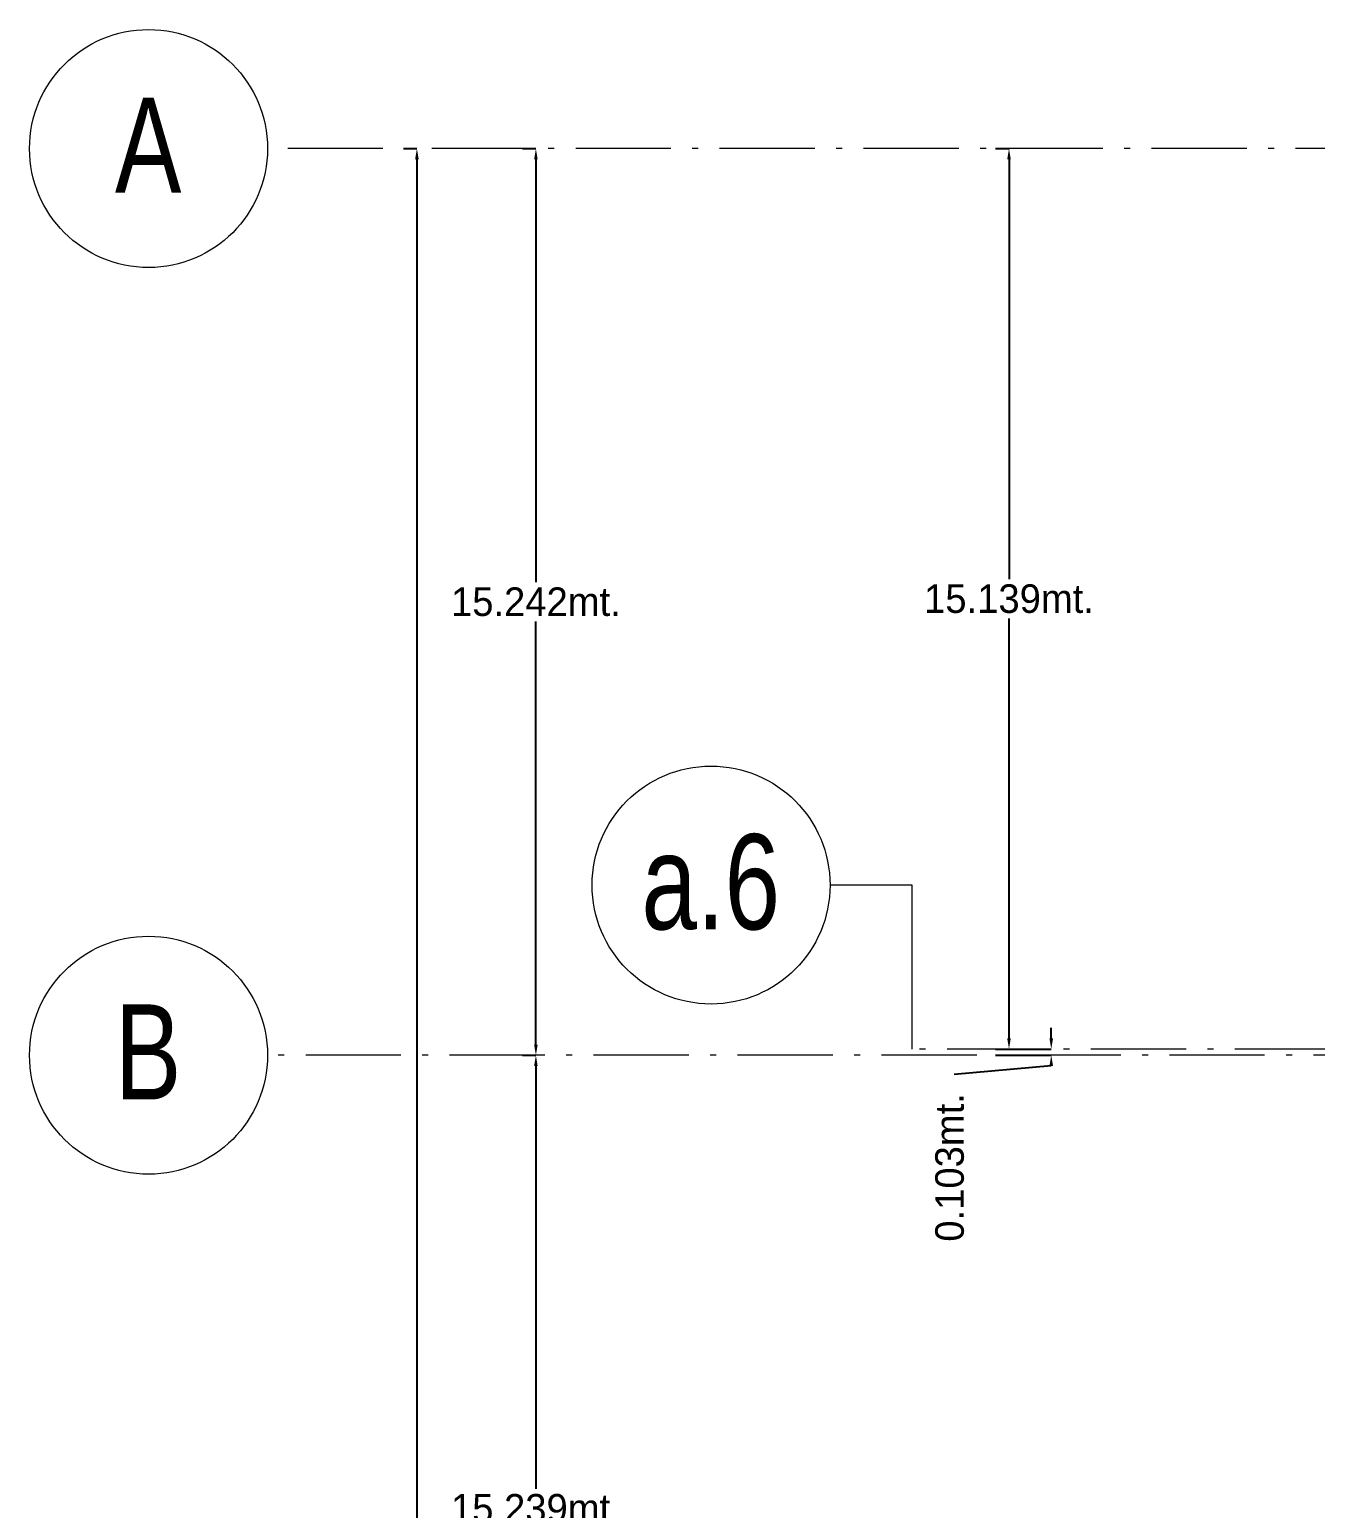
# Model space of a CAD drawing. Header units: metres. Extents: x -55 to 260, y -121 to 64.
# Drawn here: x -55.41 to -33.79, y -7.62 to 17.24 of the extents above; entities that cross this region are included whole.
import ezdxf

# ---------------------------------------------------------------- set-up
doc = ezdxf.new("R2010")
doc.units = ezdxf.units.M
doc.linetypes.add('01_Grid', pattern=[2.32, 1.6, -0.36, 0, -0.36])
for name, color, linetype, lineweight in [('03EJES', 1, 'Continuous', 5), ('03EJES-1', 1, '01_Grid', 5), ('04NOEJE', 2, 'Continuous', 18), ('04NOEJE-1', 2, 'Continuous', 5), ('31COTAS', 1, 'Continuous', 5)]:
    doc.layers.add(name, color=color, linetype=linetype, lineweight=lineweight)
doc.styles.add('Arial', font='arial.ttf', dxfattribs={"width": 0.75, "height": 1.6})
doc.dimstyles.get("Standard").update_dxf_attribs({"dimtxt": 0.48, "dimasz": 0.18, "dimexe": 0, "dimexo": 0, "dimgap": 0.09, "dimtad": 0, "dimtih": 1, "dimtoh": 1, "dimdec": 3, "dimzin": 0, "dimdsep": 46, "dimtxsty": 'Standard', "dimcen": 0.09, "dimadec": 0, "dimazin": 0, "dimtfac": 1, "dimtdec": 4, "dimtofl": 0, "dimtmove": 0, "dimatfit": 3, "dimfxl": 1, "dimtolj": 1, "dimtzin": 0, "dimarcsym": 0})

# ---------------------------------------------------------------- blocks, each defined once
blk = doc.blocks.new('Grid - Standard-4449989-A1 _ A700')
at = {"layer": '04NOEJE'}
blk.add_circle((0, 0), 0.005, dxfattribs=at)
blk = doc.blocks.new('DIMBLOCK18-A1 _ A700')
at = {"layer": '31COTAS', "color": 0, "lineweight": -2}
for p, q in [((-49.12, 15.241), (-48.894, 15.241)), ((-48.894, 15.061), (-48.894, -22.53)), ((-48.894, -60.78), (-48.894, -23.189)), ((-49.12, -60.96), (-48.894, -60.96))]:
    blk.add_line(p, q, dxfattribs=at)
at = {"layer": '31COTAS', "color": 0}
for points in [[(-48.864, 15.061), (-48.924, 15.061), (-48.894, 15.241)], [(-48.924, -60.78), (-48.864, -60.78), (-48.894, -60.96)]]:
    blk.add_solid(points, dxfattribs=at)
at = {"layer": 'Defpoints', "color": 0}
for p in [(-49.12, 15.241), (-48.894, 15.241), (-49.12, -60.96)]:
    blk.add_point(p, dxfattribs=at)
at = {"layer": '31COTAS', "color": 0, "insert": (-48.894, -22.86), "char_height": 0.48, "attachment_point": 5}
blk.add_mtext('\\A1;76.201mt.', dxfattribs=at)
blk = doc.blocks.new('DIMBLOCK21-A1 _ A700')
at = {"layer": '31COTAS', "color": 0, "lineweight": -2}
for p, q in [((-38.231, 0.282), (-38.231, 0.462)), ((-39.167, 0.102), (-38.231, 0.102)), ((-38.231, -0.181), (-39.861, -0.326)), ((-39.167, -0.001), (-38.231, -0.001))]:
    blk.add_line(p, q, dxfattribs=at)
at = {"layer": '31COTAS', "color": 0}
for points in [[(-38.261, 0.282), (-38.201, 0.282), (-38.231, 0.102)], [(-38.201, -0.181), (-38.261, -0.181), (-38.231, -0.001)]]:
    blk.add_solid(points, dxfattribs=at)
at = {"layer": 'Defpoints', "color": 0}
for p in [(-39.167, 0.102), (-38.231, 0.102), (-39.167, -0.001)]:
    blk.add_point(p, dxfattribs=at)
at = {"layer": '31COTAS', "color": 0, "insert": (-40.181, -3.136), "char_height": 0.48, "attachment_point": 1, "rotation": 90, "line_spacing_factor": 0.941778}
blk.add_mtext('\\A1;0.103mt.', dxfattribs=at)
blk = doc.blocks.new('DIMBLOCK22-A1 _ A700')
at = {"layer": '31COTAS', "color": 0, "lineweight": -2}
for p, q in [((-39.167, 15.241), (-38.941, 15.241)), ((-38.941, 15.061), (-38.941, 8.001)), ((-38.941, 0.282), (-38.941, 7.341)), ((-39.167, 0.102), (-38.941, 0.102))]:
    blk.add_line(p, q, dxfattribs=at)
at = {"layer": '31COTAS', "color": 0}
for points in [[(-38.911, 15.061), (-38.971, 15.061), (-38.941, 15.241)], [(-38.971, 0.282), (-38.911, 0.282), (-38.941, 0.102)]]:
    blk.add_solid(points, dxfattribs=at)
at = {"layer": 'Defpoints', "color": 0}
for p in [(-39.167, 15.241), (-38.941, 15.241), (-39.167, 0.102)]:
    blk.add_point(p, dxfattribs=at)
at = {"layer": '31COTAS', "color": 0, "insert": (-38.941, 7.671), "char_height": 0.48, "attachment_point": 5}
blk.add_mtext('\\A1;15.139mt.', dxfattribs=at)
blk = doc.blocks.new('DIMBLOCK40-A1 _ A700')
at = {"layer": '31COTAS', "color": 0, "lineweight": -2}
for p, q in [((-47.12, -0.001), (-46.894, -0.001)), ((-46.894, -0.181), (-46.894, -7.291)), ((-46.894, -15.06), (-46.894, -7.951)), ((-47.12, -15.24), (-46.894, -15.24))]:
    blk.add_line(p, q, dxfattribs=at)
at = {"layer": '31COTAS', "color": 0}
for points in [[(-46.864, -0.181), (-46.924, -0.181), (-46.894, -0.001)], [(-46.924, -15.06), (-46.864, -15.06), (-46.894, -15.24)]]:
    blk.add_solid(points, dxfattribs=at)
at = {"layer": 'Defpoints', "color": 0}
for p in [(-47.12, -0.001), (-46.894, -0.001), (-47.12, -15.24)]:
    blk.add_point(p, dxfattribs=at)
at = {"layer": '31COTAS', "color": 0, "insert": (-46.894, -7.621), "char_height": 0.48, "attachment_point": 5}
blk.add_mtext('\\A1;15.239mt.', dxfattribs=at)
blk = doc.blocks.new('DIMBLOCK41-A1 _ A700')
at = {"layer": '31COTAS', "color": 0, "lineweight": -2}
for p, q in [((-47.12, 15.241), (-46.894, 15.241)), ((-46.894, 15.061), (-46.894, 7.95)), ((-46.894, 0.179), (-46.894, 7.29)), ((-47.12, -0.001), (-46.894, -0.001))]:
    blk.add_line(p, q, dxfattribs=at)
at = {"layer": '31COTAS', "color": 0}
for points in [[(-46.864, 15.061), (-46.924, 15.061), (-46.894, 15.241)], [(-46.924, 0.179), (-46.864, 0.179), (-46.894, -0.001)]]:
    blk.add_solid(points, dxfattribs=at)
at = {"layer": 'Defpoints', "color": 0}
for p in [(-47.12, 15.241), (-46.894, 15.241), (-47.12, -0.001)]:
    blk.add_point(p, dxfattribs=at)
at = {"layer": '31COTAS', "color": 0, "insert": (-46.894, 7.62), "char_height": 0.48, "attachment_point": 5}
blk.add_mtext('\\A1;15.242mt.', dxfattribs=at)

msp = doc.modelspace()

# ---------------------------------------------------------------- linework, layer by layer
at = {"layer": '03EJES'}
for p, q in [((-40.5713, 2.8594), (-41.9495, 2.8594)), ((-40.5713, 0.1016), (-40.5713, 2.8594))]:
    msp.add_line(p, q, dxfattribs=at)
at = {"layer": '03EJES-1'}
for p, q in [((255.455, 15.241), (-51.4051, 15.241)), ((97.137, 0.1016), (-40.5713, 0.1016)), ((195.2564, -0.001), (-51.4051, -0.001))]:
    msp.add_line(p, q, dxfattribs=at)

# ---------------------------------------------------------------- block references
at = {"layer": '04NOEJE', "xscale": 399.9999999999997, "yscale": 399.9999999999997, "zscale": 399.9999999999997}
for p, rotation in [((-53.4051, 15.241), 89.99999999999982), ((-43.9495, 2.8594), 90), ((-53.4051, -0.001), 89.99999999999982)]:
    msp.add_blockref('Grid - Standard-4449989-A1 _ A700', p, dxfattribs=dict(at, rotation=rotation))

# ---------------------------------------------------------------- texts
at = {"layer": '04NOEJE-1', "char_height": 1.6, "attachment_point": 1, "style": 'Arial'}
for s, insert, width in [('A', (-53.9704, 16.0967), 1.370886), ('a.6', (-45.1194, 3.7151), 2.837974), ('B', (-53.9704, 0.8547), 1.370886)]:
    msp.add_mtext(s, dxfattribs=dict(at, insert=insert, width=width))

# ---------------------------------------------------------------- dimensions: what is measured, and where the dimension line sits
at = {"layer": '31COTAS'}
for base, p1, p2, picture, middle in [((-48.8937, 15.241), (-49.12, -60.96), (-49.12, 15.241), 'DIMBLOCK18-A1 _ A700', (-48.8937, -22.8595)), ((-46.8937, 15.241), (-47.12, -0.001), (-47.12, 15.241), 'DIMBLOCK41-A1 _ A700', (-46.8937, 7.62)), ((-38.9408, 15.241), (-39.167, 0.1016), (-39.167, 15.241), 'DIMBLOCK22-A1 _ A700', (-38.9408, 7.6713)), ((-46.8937, -0.001), (-47.12, -15.24), (-47.12, -0.001), 'DIMBLOCK40-A1 _ A700', (-46.8937, -7.6205))]:
    dim = msp.add_linear_dim(base=base, p1=p1, p2=p2, angle=90, dimstyle='Standard', override={"dimpost": 'mt.'}, dxfattribs=at)
    dim.commit()
    dim.dimension.update_dxf_attribs({"geometry": picture, "text_midpoint": middle})
dim = msp.add_linear_dim(base=(-38.231, 0.1016), p1=(-39.167, -0.001), p2=(-39.167, 0.1016), angle=90, dimstyle='Standard', override={"dimpost": 'mt.'}, dxfattribs=at)
dim.commit()
dim.dimension.update_dxf_attribs({"geometry": 'DIMBLOCK21-A1 _ A700', "text_midpoint": (-39.861, -1.7758), "dimtype": 160, "text_rotation": 90})

doc.saveas('drawing.dxf')
